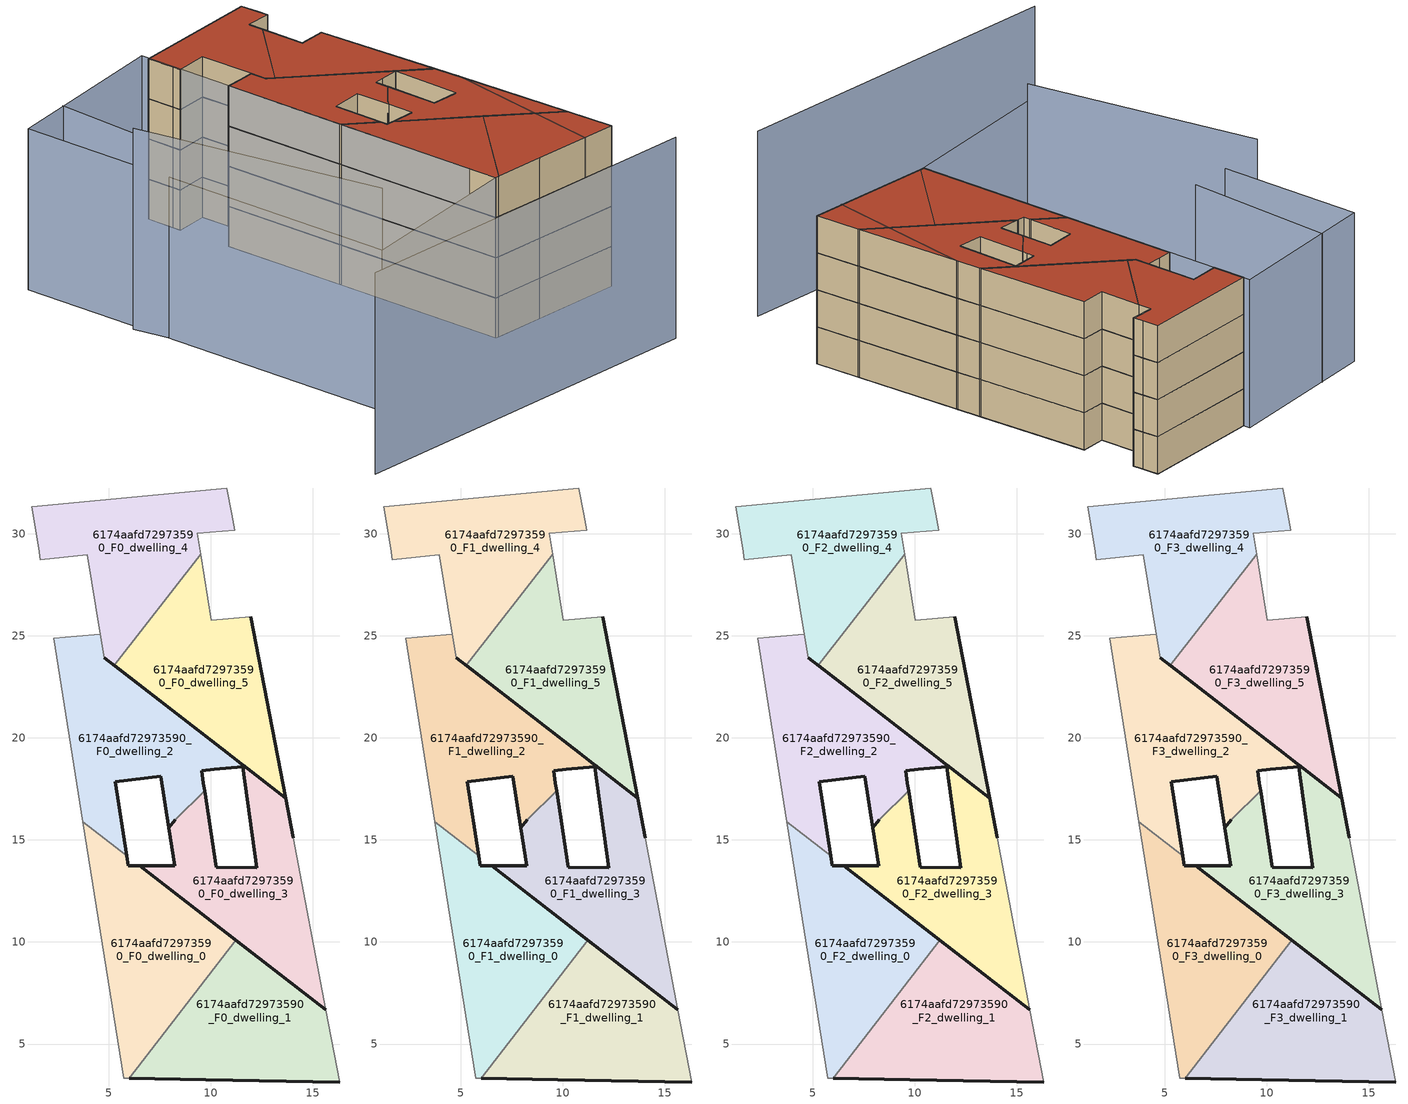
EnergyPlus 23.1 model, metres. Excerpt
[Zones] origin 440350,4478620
6174aafd72973590_F0_dwelling_0
 floor ground (EU_floor_Construction): 6.01,3.33 11.24,10.08 6.53,13.73 5.96,13.73 5.88,14.23 3.74,15.89 5.74,3.33 z0
 wall outside (EU_wall_Construction): 5.88,14.23 5.96,13.73 6.53,13.73 11.24,10.08 z0:3
 wall to 6174aafd72973590_F0_dwelling_1 (EU_wall_Construction): 11.24,10.08 6.01,3.33 z0:3
 wall adiabatic (EU_wall_Construction): 6.01,3.33 5.74,3.33 3.74,15.89 z0:3
 wall to 6174aafd72973590_F0_dwelling_2 (EU_wall_Construction): 3.74,15.89 5.88,14.23 z0:3
6174aafd72973590_F0_dwelling_1
 floor ground (EU_floor_Construction): 16.32,3.14 15.65,6.67 11.24,10.08 6.01,3.33 9.76,3.26 z0
 wall outside (EU_wall_Construction): 11.24,10.08 15.65,6.67 / 16.32,3.14 9.76,3.26 6.01,3.33 z0:3
 wall adiabatic (EU_wall_Construction): 15.65,6.67 16.32,3.14 z0:3
6174aafd72973590_F0_dwelling_2
 floor ground (EU_floor_Construction): 9.7,17.42 9.65,17.77 9.55,18.39 10.18,18.45 11.57,18.59 11.56,18.69 10.81,19.27 4.79,23.93 4.6,25.08 3.44,24.98 2.3,24.88 3.74,15.89 5.88,14.23 5.34,17.85 7.57,18.12 7.96,15.59 8.26,15.98 z0
 wall outside (EU_wall_Construction): 11.57,18.59 10.18,18.45 9.55,18.39 9.65,17.77 9.7,17.42 / 8.26,15.98 7.96,15.59 7.57,18.12 5.34,17.85 5.88,14.23 / 4.79,23.93 10.81,19.27 11.56,18.69 z0:3
 wall to 6174aafd72973590_F0_dwelling_3 (EU_wall_Construction): 9.7,17.42 8.26,15.98 / 11.56,18.69 11.57,18.59 z0:3
 wall adiabatic (EU_wall_Construction): 3.74,15.89 2.3,24.88 3.44,24.98 4.6,25.08 z0:3
 wall to 6174aafd72973590_F0_dwelling_4 (EU_wall_Construction): 4.6,25.08 4.79,23.93 z0:3
6174aafd72973590_F0_dwelling_3
 floor ground (EU_floor_Construction): 15.65,6.67 14.06,15.1 13.68,17.05 11.57,18.69 11.56,18.69 11.57,18.59 12.26,13.64 10.28,13.67 9.7,17.41 9.7,17.42 8.26,15.98 7.96,15.59 8.24,13.73 6.53,13.73 z0
 wall outside (EU_wall_Construction): 9.7,17.42 9.7,17.41 10.28,13.67 12.26,13.64 11.57,18.59 / 11.56,18.69 11.57,18.69 13.68,17.05 14.06,15.1 / 15.65,6.67 6.53,13.73 8.24,13.73 7.96,15.59 8.26,15.98 z0:3
 wall adiabatic (EU_wall_Construction): 14.06,15.1 15.65,6.67 z0:3
6174aafd72973590_F0_dwelling_4
 floor ground (EU_floor_Construction): 9.51,28.99 9.34,30.04 11.19,30.17 11.04,30.97 10.8,32.24 1.24,31.32 1.57,29.29 1.66,28.73 3.96,28.98 4.6,25.08 4.79,23.93 4.8,23.93 5.29,23.55 z0
 wall adiabatic (EU_wall_Construction): 4.6,25.08 3.96,28.98 1.66,28.73 1.57,29.29 1.24,31.32 10.8,32.24 11.04,30.97 11.19,30.17 9.34,30.04 9.51,28.99 / 5.29,23.55 4.8,23.93 4.79,23.93 z0:3
 wall to 6174aafd72973590_F0_dwelling_5 (EU_wall_Construction): 9.51,28.99 5.29,23.55 z0:3
6174aafd72973590_F0_dwelling_5
 floor ground (EU_floor_Construction): 13.68,17.05 11.96,25.94 10.02,25.76 9.51,28.99 5.29,23.55 z0
 wall outside (EU_wall_Construction): 11.96,25.94 13.68,17.05 5.29,23.55 z0:3
 wall adiabatic (EU_wall_Construction): 9.51,28.99 10.02,25.76 11.96,25.94 z0:3
6174aafd72973590_F1_dwelling_0
 floor to 6174aafd72973590_F0_dwelling_0 (EU_floor_Construction): 6.01,3.33 11.24,10.08 6.53,13.73 5.96,13.73 5.88,14.23 3.74,15.89 5.74,3.33 z3
 wall outside (EU_wall_Construction): 5.88,14.23 5.96,13.73 6.53,13.73 11.24,10.08 z3:6
 wall to 6174aafd72973590_F1_dwelling_1 (EU_wall_Construction): 11.24,10.08 6.01,3.33 z3:6
 wall adiabatic (EU_wall_Construction): 6.01,3.33 5.74,3.33 3.74,15.89 z3:6
 wall to 6174aafd72973590_F1_dwelling_2 (EU_wall_Construction): 3.74,15.89 5.88,14.23 z3:6
6174aafd72973590_F1_dwelling_1
 floor to 6174aafd72973590_F0_dwelling_1 (EU_floor_Construction): 16.32,3.14 15.65,6.67 11.24,10.08 6.01,3.33 9.76,3.26 z3
 wall outside (EU_wall_Construction): 11.24,10.08 15.65,6.67 / 16.32,3.14 9.76,3.26 6.01,3.33 z3:6
 wall adiabatic (EU_wall_Construction): 15.65,6.67 16.32,3.14 z3:6
6174aafd72973590_F1_dwelling_2
 floor to 6174aafd72973590_F0_dwelling_2 (EU_floor_Construction): 9.7,17.42 9.65,17.77 9.55,18.39 10.18,18.45 11.57,18.59 11.56,18.69 10.81,19.27 4.79,23.93 4.6,25.08 3.44,24.98 2.3,24.88 3.74,15.89 5.88,14.23 5.34,17.85 7.57,18.12 7.96,15.59 8.26,15.98 z3
 wall outside (EU_wall_Construction): 11.57,18.59 10.18,18.45 9.55,18.39 9.65,17.77 9.7,17.42 / 8.26,15.98 7.96,15.59 7.57,18.12 5.34,17.85 5.88,14.23 / 4.79,23.93 10.81,19.27 11.56,18.69 z3:6
 wall to 6174aafd72973590_F1_dwelling_3 (EU_wall_Construction): 9.7,17.42 8.26,15.98 / 11.56,18.69 11.57,18.59 z3:6
 wall adiabatic (EU_wall_Construction): 3.74,15.89 2.3,24.88 3.44,24.98 4.6,25.08 z3:6
 wall to 6174aafd72973590_F1_dwelling_4 (EU_wall_Construction): 4.6,25.08 4.79,23.93 z3:6
6174aafd72973590_F1_dwelling_3
 floor to 6174aafd72973590_F0_dwelling_3 (EU_floor_Construction): 15.65,6.67 14.06,15.1 13.68,17.05 11.57,18.69 11.56,18.69 11.57,18.59 12.26,13.64 10.28,13.67 9.7,17.41 9.7,17.42 8.26,15.98 7.96,15.59 8.24,13.73 6.53,13.73 z3
 wall outside (EU_wall_Construction): 9.7,17.42 9.7,17.41 10.28,13.67 12.26,13.64 11.57,18.59 / 11.56,18.69 11.57,18.69 13.68,17.05 14.06,15.1 / 15.65,6.67 6.53,13.73 8.24,13.73 7.96,15.59 8.26,15.98 z3:6
 wall adiabatic (EU_wall_Construction): 14.06,15.1 15.65,6.67 z3:6
6174aafd72973590_F1_dwelling_4
 floor to 6174aafd72973590_F0_dwelling_4 (EU_floor_Construction): 9.51,28.99 9.34,30.04 11.19,30.17 11.04,30.97 10.8,32.24 1.24,31.32 1.57,29.29 1.66,28.73 3.96,28.98 4.6,25.08 4.79,23.93 4.8,23.93 5.29,23.55 z3
 wall adiabatic (EU_wall_Construction): 4.6,25.08 3.96,28.98 1.66,28.73 1.57,29.29 1.24,31.32 10.8,32.24 11.04,30.97 11.19,30.17 9.34,30.04 9.51,28.99 / 5.29,23.55 4.8,23.93 4.79,23.93 z3:6
 wall to 6174aafd72973590_F1_dwelling_5 (EU_wall_Construction): 9.51,28.99 5.29,23.55 z3:6
6174aafd72973590_F1_dwelling_5
 floor to 6174aafd72973590_F0_dwelling_5 (EU_floor_Construction): 13.68,17.05 11.96,25.94 10.02,25.76 9.51,28.99 5.29,23.55 z3
 wall outside (EU_wall_Construction): 11.96,25.94 13.68,17.05 5.29,23.55 z3:6
 wall adiabatic (EU_wall_Construction): 9.51,28.99 10.02,25.76 11.96,25.94 z3:6
6174aafd72973590_F2_dwelling_0
 floor to 6174aafd72973590_F1_dwelling_0 (EU_floor_Construction): 6.01,3.33 11.24,10.08 6.53,13.73 5.96,13.73 5.88,14.23 3.74,15.89 5.74,3.33 z6
 wall outside (EU_wall_Construction): 5.88,14.23 5.96,13.73 6.53,13.73 11.24,10.08 z6:9
 wall to 6174aafd72973590_F2_dwelling_1 (EU_wall_Construction): 11.24,10.08 6.01,3.33 z6:9
 wall adiabatic (EU_wall_Construction): 6.01,3.33 5.74,3.33 3.74,15.89 z6:9
 wall to 6174aafd72973590_F2_dwelling_2 (EU_wall_Construction): 3.74,15.89 5.88,14.23 z6:9
6174aafd72973590_F2_dwelling_1
 floor to 6174aafd72973590_F1_dwelling_1 (EU_floor_Construction): 16.32,3.14 15.65,6.67 11.24,10.08 6.01,3.33 9.76,3.26 z6
 wall outside (EU_wall_Construction): 11.24,10.08 15.65,6.67 / 16.32,3.14 9.76,3.26 6.01,3.33 z6:9
 wall adiabatic (EU_wall_Construction): 15.65,6.67 16.32,3.14 z6:9
6174aafd72973590_F2_dwelling_2
 floor to 6174aafd72973590_F1_dwelling_2 (EU_floor_Construction): 9.7,17.42 9.65,17.77 9.55,18.39 10.18,18.45 11.57,18.59 11.56,18.69 10.81,19.27 4.79,23.93 4.6,25.08 3.44,24.98 2.3,24.88 3.74,15.89 5.88,14.23 5.34,17.85 7.57,18.12 7.96,15.59 8.26,15.98 z6
 wall outside (EU_wall_Construction): 11.57,18.59 10.18,18.45 9.55,18.39 9.65,17.77 9.7,17.42 / 8.26,15.98 7.96,15.59 7.57,18.12 5.34,17.85 5.88,14.23 / 4.79,23.93 10.81,19.27 11.56,18.69 z6:9
 wall to 6174aafd72973590_F2_dwelling_3 (EU_wall_Construction): 9.7,17.42 8.26,15.98 / 11.56,18.69 11.57,18.59 z6:9
 wall adiabatic (EU_wall_Construction): 3.74,15.89 2.3,24.88 3.44,24.98 4.6,25.08 z6:9
 wall to 6174aafd72973590_F2_dwelling_4 (EU_wall_Construction): 4.6,25.08 4.79,23.93 z6:9
6174aafd72973590_F2_dwelling_3
 floor to 6174aafd72973590_F1_dwelling_3 (EU_floor_Construction): 15.65,6.67 14.06,15.1 13.68,17.05 11.57,18.69 11.56,18.69 11.57,18.59 12.26,13.64 10.28,13.67 9.7,17.41 9.7,17.42 8.26,15.98 7.96,15.59 8.24,13.73 6.53,13.73 z6
 wall outside (EU_wall_Construction): 9.7,17.42 9.7,17.41 10.28,13.67 12.26,13.64 11.57,18.59 / 11.56,18.69 11.57,18.69 13.68,17.05 14.06,15.1 / 15.65,6.67 6.53,13.73 8.24,13.73 7.96,15.59 8.26,15.98 z6:9
 wall adiabatic (EU_wall_Construction): 14.06,15.1 15.65,6.67 z6:9
6174aafd72973590_F2_dwelling_4
 floor to 6174aafd72973590_F1_dwelling_4 (EU_floor_Construction): 9.51,28.99 9.34,30.04 11.19,30.17 11.04,30.97 10.8,32.24 1.24,31.32 1.57,29.29 1.66,28.73 3.96,28.98 4.6,25.08 4.79,23.93 4.8,23.93 5.29,23.55 z6
 wall adiabatic (EU_wall_Construction): 4.6,25.08 3.96,28.98 1.66,28.73 1.57,29.29 1.24,31.32 10.8,32.24 11.04,30.97 11.19,30.17 9.34,30.04 9.51,28.99 / 5.29,23.55 4.8,23.93 4.79,23.93 z6:9
 wall to 6174aafd72973590_F2_dwelling_5 (EU_wall_Construction): 9.51,28.99 5.29,23.55 z6:9
6174aafd72973590_F2_dwelling_5
 floor to 6174aafd72973590_F1_dwelling_5 (EU_floor_Construction): 13.68,17.05 11.96,25.94 10.02,25.76 9.51,28.99 5.29,23.55 z6
 wall outside (EU_wall_Construction): 11.96,25.94 13.68,17.05 5.29,23.55 z6:9
 wall adiabatic (EU_wall_Construction): 9.51,28.99 10.02,25.76 11.96,25.94 z6:9
6174aafd72973590_F3_dwelling_0
 floor to 6174aafd72973590_F2_dwelling_0 (EU_floor_Construction): 6.01,3.33 11.24,10.08 6.53,13.73 5.96,13.73 5.88,14.23 3.74,15.89 5.74,3.33 z9
 wall outside (EU_wall_Construction): 5.88,14.23 5.96,13.73 6.53,13.73 11.24,10.08 z9:12
 wall to 6174aafd72973590_F3_dwelling_1 (EU_wall_Construction): 11.24,10.08 6.01,3.33 z9:12
 wall adiabatic (EU_wall_Construction): 6.01,3.33 5.74,3.33 3.74,15.89 z9:12
 wall to 6174aafd72973590_F3_dwelling_2 (EU_wall_Construction): 3.74,15.89 5.88,14.23 z9:12
 roof outside (EU_roof_Construction): 6.53,13.73 11.24,10.08 6.01,3.33 5.74,3.33 3.74,15.89 5.88,14.23 5.96,13.73 z12
6174aafd72973590_F3_dwelling_1
 floor to 6174aafd72973590_F2_dwelling_1 (EU_floor_Construction): 16.32,3.14 15.65,6.67 11.24,10.08 6.01,3.33 9.76,3.26 z9
 wall outside (EU_wall_Construction): 11.24,10.08 15.65,6.67 / 16.32,3.14 9.76,3.26 6.01,3.33 z9:12
 wall adiabatic (EU_wall_Construction): 15.65,6.67 16.32,3.14 z9:12
 roof outside (EU_roof_Construction): 15.65,6.67 16.32,3.14 9.76,3.26 6.01,3.33 11.24,10.08 z12
6174aafd72973590_F3_dwelling_2
 floor to 6174aafd72973590_F2_dwelling_2 (EU_floor_Construction): 9.7,17.42 9.65,17.77 9.55,18.39 10.18,18.45 11.57,18.59 11.56,18.69 10.81,19.27 4.79,23.93 4.6,25.08 3.44,24.98 2.3,24.88 3.74,15.89 5.88,14.23 5.34,17.85 7.57,18.12 7.96,15.59 8.26,15.98 z9
 wall outside (EU_wall_Construction): 11.57,18.59 10.18,18.45 9.55,18.39 9.65,17.77 9.7,17.42 / 8.26,15.98 7.96,15.59 7.57,18.12 5.34,17.85 5.88,14.23 / 4.79,23.93 10.81,19.27 11.56,18.69 z9:12
 wall to 6174aafd72973590_F3_dwelling_3 (EU_wall_Construction): 9.7,17.42 8.26,15.98 / 11.56,18.69 11.57,18.59 z9:12
 wall adiabatic (EU_wall_Construction): 3.74,15.89 2.3,24.88 3.44,24.98 4.6,25.08 z9:12
 wall to 6174aafd72973590_F3_dwelling_4 (EU_wall_Construction): 4.6,25.08 4.79,23.93 z9:12
 roof outside (EU_roof_Construction): 10.81,19.27 11.56,18.69 11.57,18.59 10.18,18.45 9.55,18.39 9.65,17.77 9.7,17.42 8.26,15.98 7.96,15.59 7.57,18.12 5.34,17.85 5.88,14.23 3.74,15.89 2.3,24.88 3.44,24.98 4.6,25.08 4.79,23.93 z12
6174aafd72973590_F3_dwelling_3
 floor to 6174aafd72973590_F2_dwelling_3 (EU_floor_Construction): 15.65,6.67 14.06,15.1 13.68,17.05 11.57,18.69 11.56,18.69 11.57,18.59 12.26,13.64 10.28,13.67 9.7,17.41 9.7,17.42 8.26,15.98 7.96,15.59 8.24,13.73 6.53,13.73 z9
 wall outside (EU_wall_Construction): 9.7,17.42 9.7,17.41 10.28,13.67 12.26,13.64 11.57,18.59 / 11.56,18.69 11.57,18.69 13.68,17.05 14.06,15.1 / 15.65,6.67 6.53,13.73 8.24,13.73 7.96,15.59 8.26,15.98 z9:12
 wall adiabatic (EU_wall_Construction): 14.06,15.1 15.65,6.67 z9:12
 roof outside (EU_roof_Construction): 13.68,17.05 14.06,15.1 15.65,6.67 6.53,13.73 8.24,13.73 7.96,15.59 8.26,15.98 9.7,17.42 9.7,17.41 10.28,13.67 12.26,13.64 11.57,18.59 11.56,18.69 11.57,18.69 z12
6174aafd72973590_F3_dwelling_4
 floor to 6174aafd72973590_F2_dwelling_4 (EU_floor_Construction): 9.51,28.99 9.34,30.04 11.19,30.17 11.04,30.97 10.8,32.24 1.24,31.32 1.57,29.29 1.66,28.73 3.96,28.98 4.6,25.08 4.79,23.93 4.8,23.93 5.29,23.55 z9
 wall adiabatic (EU_wall_Construction): 4.6,25.08 3.96,28.98 1.66,28.73 1.57,29.29 1.24,31.32 10.8,32.24 11.04,30.97 11.19,30.17 9.34,30.04 9.51,28.99 / 5.29,23.55 4.8,23.93 4.79,23.93 z9:12
 wall to 6174aafd72973590_F3_dwelling_5 (EU_wall_Construction): 9.51,28.99 5.29,23.55 z9:12
 roof outside (EU_roof_Construction): 10.8,32.24 11.04,30.97 11.19,30.17 9.34,30.04 9.51,28.99 5.29,23.55 4.8,23.93 4.79,23.93 4.6,25.08 3.96,28.98 1.66,28.73 1.57,29.29 1.24,31.32 z12
6174aafd72973590_F3_dwelling_5
 floor to 6174aafd72973590_F2_dwelling_5 (EU_floor_Construction): 13.68,17.05 11.96,25.94 10.02,25.76 9.51,28.99 5.29,23.55 z9
 wall outside (EU_wall_Construction): 11.96,25.94 13.68,17.05 5.29,23.55 z9:12
 wall adiabatic (EU_wall_Construction): 9.51,28.99 10.02,25.76 11.96,25.94 z9:12
 roof outside (EU_roof_Construction): 11.96,25.94 13.68,17.05 5.29,23.55 9.51,28.99 10.02,25.76 z12
shading: 13.85,3.15 14.06,15.2 / -7.43,30.55 -6.25,18.87 / 1.19,31.88 5.75,3.33 / 5.75,3.33 -6.75,1.34 / -6.75,1.34 -11.31,29.89 / -11.31,29.89 1.19,31.88 z0:12; -13.3,-4.6 14.2,-4.99 / -10.31,21.04 -4.6,3.49 z0:15
[Building]
EU S2 Campaign: North Axis=0; Terrain=City; Solar Distribution=FullExterior
[Site:Location]
Madrid: Latitude=40.5; Longitude=-3.5; Time Zone=1; Elevation=609
[SizingPeriod:WeatherFileDays]
AnnualSizingPeriod: Begin Month=1; Begin Day of Month=1; End Month=12; End Day of Month=31; Day of Week for Start Day=Monday; Use Weather File Daylight Saving Period=No; Use Weather File Rain and Snow Indicators=No
[MATERIAL]
EU_InternalMass_Material: Roughness=MediumRough; Thickness=0.1; Conductivity=1; Density=1800; Specific Heat=900; Thermal Absorptance=0.9; Solar Absorptance=0.7; Visible Absorptance=0.7
[MATERIAL:NOMASS] Roughness=MediumRough; Thermal Absorptance=0.9; Solar Absorptance=0.7; Visible Absorptance=0.7
Name | Thermal Resistance
EU_wall_NoMass | 0.419739
EU_roof_NoMass | 0.352165
EU_floor_NoMass | 0.608284
[CONSTRUCTION]
EU_wall_Construction: EU_wall_NoMass
EU_roof_Construction: EU_roof_NoMass
EU_floor_Construction: EU_floor_NoMass
EU_InternalMass_Construction: EU_InternalMass_Material
[ZONE] Type=1; Multiplier=1; Ceiling Height=autocalculate; Floor Area=autocalculate; Part of Total Floor Area=Yes
Name | Volume
6174aafd72973590_F0_dwelling_0; 6174aafd72973590_F1_dwelling_0; 6174aafd72973590_F2_dwelling_0; 6174aafd72973590_F3_dwelling_0 | 125.972
6174aafd72973590_F0_dwelling_1; 6174aafd72973590_F1_dwelling_1; 6174aafd72973590_F2_dwelling_1; 6174aafd72973590_F3_dwelling_1 | 125.993
6174aafd72973590_F0_dwelling_2; 6174aafd72973590_F1_dwelling_2; 6174aafd72973590_F2_dwelling_2; 6174aafd72973590_F3_dwelling_2 | 130.535
6174aafd72973590_F0_dwelling_3; 6174aafd72973590_F1_dwelling_3; 6174aafd72973590_F2_dwelling_3; 6174aafd72973590_F3_dwelling_3 | 123.434
6174aafd72973590_F0_dwelling_4; 6174aafd72973590_F1_dwelling_4; 6174aafd72973590_F2_dwelling_4; 6174aafd72973590_F3_dwelling_4 | 124.96
6174aafd72973590_F0_dwelling_5; 6174aafd72973590_F1_dwelling_5; 6174aafd72973590_F2_dwelling_5; 6174aafd72973590_F3_dwelling_5 | 124.963
[INTERNALMASS] Construction=EU_InternalMass_Construction
Name | Zone or ZoneList | Surface Area
6174aafd72973590_F0_dwelling_0_EU_InternalMass | 6174aafd72973590_F0_dwelling_0 | 41.9907
6174aafd72973590_F0_dwelling_1_EU_InternalMass | 6174aafd72973590_F0_dwelling_1 | 41.9979
6174aafd72973590_F0_dwelling_2_EU_InternalMass | 6174aafd72973590_F0_dwelling_2 | 43.5122
6174aafd72973590_F0_dwelling_3_EU_InternalMass | 6174aafd72973590_F0_dwelling_3 | 41.1448
6174aafd72973590_F0_dwelling_4_EU_InternalMass | 6174aafd72973590_F0_dwelling_4 | 41.6534
6174aafd72973590_F0_dwelling_5_EU_InternalMass | 6174aafd72973590_F0_dwelling_5 | 41.6542
6174aafd72973590_F1_dwelling_0_EU_InternalMass | 6174aafd72973590_F1_dwelling_0 | 41.9907
6174aafd72973590_F1_dwelling_1_EU_InternalMass | 6174aafd72973590_F1_dwelling_1 | 41.9979
6174aafd72973590_F1_dwelling_2_EU_InternalMass | 6174aafd72973590_F1_dwelling_2 | 43.5122
6174aafd72973590_F1_dwelling_3_EU_InternalMass | 6174aafd72973590_F1_dwelling_3 | 41.1448
6174aafd72973590_F1_dwelling_4_EU_InternalMass | 6174aafd72973590_F1_dwelling_4 | 41.6534
6174aafd72973590_F1_dwelling_5_EU_InternalMass | 6174aafd72973590_F1_dwelling_5 | 41.6542
6174aafd72973590_F2_dwelling_0_EU_InternalMass | 6174aafd72973590_F2_dwelling_0 | 41.9907
6174aafd72973590_F2_dwelling_1_EU_InternalMass | 6174aafd72973590_F2_dwelling_1 | 41.9979
6174aafd72973590_F2_dwelling_2_EU_InternalMass | 6174aafd72973590_F2_dwelling_2 | 43.5122
6174aafd72973590_F2_dwelling_3_EU_InternalMass | 6174aafd72973590_F2_dwelling_3 | 41.1448
6174aafd72973590_F2_dwelling_4_EU_InternalMass | 6174aafd72973590_F2_dwelling_4 | 41.6534
6174aafd72973590_F2_dwelling_5_EU_InternalMass | 6174aafd72973590_F2_dwelling_5 | 41.6542
6174aafd72973590_F3_dwelling_0_EU_InternalMass | 6174aafd72973590_F3_dwelling_0 | 41.9907
6174aafd72973590_F3_dwelling_1_EU_InternalMass | 6174aafd72973590_F3_dwelling_1 | 41.9979
6174aafd72973590_F3_dwelling_2_EU_InternalMass | 6174aafd72973590_F3_dwelling_2 | 43.5122
6174aafd72973590_F3_dwelling_3_EU_InternalMass | 6174aafd72973590_F3_dwelling_3 | 41.1448
6174aafd72973590_F3_dwelling_4_EU_InternalMass | 6174aafd72973590_F3_dwelling_4 | 41.6534
6174aafd72973590_F3_dwelling_5_EU_InternalMass | 6174aafd72973590_F3_dwelling_5 | 41.6542
[OTHEREQUIPMENT] Fuel Type=Electricity; Design Level Calculation Method=Watts/Area; Power per Zone Floor Area=1; Fraction Latent=0; Fraction Radiant=0; Fraction Lost=0; Carbon Dioxide Generation Rate=0; EndUse Subcategory=EU_Step8_InternalGains
Name | Zone or ZoneList or Space or SpaceList | Schedule
EU_Step8_InternalGain_6174aafd72973590_F0_dwelling_0_f000 | 6174aafd72973590_F0_dwelling_0 | EU_Step8_GainSchedule_6174aafd72973590_F0_dwelling_0_f000
EU_Step8_InternalGain_6174aafd72973590_F0_dwelling_1_f000 | 6174aafd72973590_F0_dwelling_1 | EU_Step8_GainSchedule_6174aafd72973590_F0_dwelling_1_f000
EU_Step8_InternalGain_6174aafd72973590_F0_dwelling_2_f000 | 6174aafd72973590_F0_dwelling_2 | EU_Step8_GainSchedule_6174aafd72973590_F0_dwelling_2_f000
EU_Step8_InternalGain_6174aafd72973590_F0_dwelling_3_f000 | 6174aafd72973590_F0_dwelling_3 | EU_Step8_GainSchedule_6174aafd72973590_F0_dwelling_3_f000
EU_Step8_InternalGain_6174aafd72973590_F0_dwelling_4_f000 | 6174aafd72973590_F0_dwelling_4 | EU_Step8_GainSchedule_6174aafd72973590_F0_dwelling_4_f000
EU_Step8_InternalGain_6174aafd72973590_F0_dwelling_5_f000 | 6174aafd72973590_F0_dwelling_5 | EU_Step8_GainSchedule_6174aafd72973590_F0_dwelling_5_f000
EU_Step8_InternalGain_6174aafd72973590_F1_dwelling_0_f000 | 6174aafd72973590_F1_dwelling_0 | EU_Step8_GainSchedule_6174aafd72973590_F1_dwelling_0_f000
EU_Step8_InternalGain_6174aafd72973590_F1_dwelling_1_f000 | 6174aafd72973590_F1_dwelling_1 | EU_Step8_GainSchedule_6174aafd72973590_F1_dwelling_1_f000
EU_Step8_InternalGain_6174aafd72973590_F1_dwelling_2_f000 | 6174aafd72973590_F1_dwelling_2 | EU_Step8_GainSchedule_6174aafd72973590_F1_dwelling_2_f000
EU_Step8_InternalGain_6174aafd72973590_F1_dwelling_3_f000 | 6174aafd72973590_F1_dwelling_3 | EU_Step8_GainSchedule_6174aafd72973590_F1_dwelling_3_f000
EU_Step8_InternalGain_6174aafd72973590_F1_dwelling_4_f000 | 6174aafd72973590_F1_dwelling_4 | EU_Step8_GainSchedule_6174aafd72973590_F1_dwelling_4_f000
EU_Step8_InternalGain_6174aafd72973590_F1_dwelling_5_f000 | 6174aafd72973590_F1_dwelling_5 | EU_Step8_GainSchedule_6174aafd72973590_F1_dwelling_5_f000
EU_Step8_InternalGain_6174aafd72973590_F2_dwelling_0_f000 | 6174aafd72973590_F2_dwelling_0 | EU_Step8_GainSchedule_6174aafd72973590_F2_dwelling_0_f000
EU_Step8_InternalGain_6174aafd72973590_F2_dwelling_1_f000 | 6174aafd72973590_F2_dwelling_1 | EU_Step8_GainSchedule_6174aafd72973590_F2_dwelling_1_f000
EU_Step8_InternalGain_6174aafd72973590_F2_dwelling_2_f000 | 6174aafd72973590_F2_dwelling_2 | EU_Step8_GainSchedule_6174aafd72973590_F2_dwelling_2_f000
EU_Step8_InternalGain_6174aafd72973590_F2_dwelling_3_f000 | 6174aafd72973590_F2_dwelling_3 | EU_Step8_GainSchedule_6174aafd72973590_F2_dwelling_3_f000
EU_Step8_InternalGain_6174aafd72973590_F2_dwelling_4_f000 | 6174aafd72973590_F2_dwelling_4 | EU_Step8_GainSchedule_6174aafd72973590_F2_dwelling_4_f000
EU_Step8_InternalGain_6174aafd72973590_F2_dwelling_5_f000 | 6174aafd72973590_F2_dwelling_5 | EU_Step8_GainSchedule_6174aafd72973590_F2_dwelling_5_f000
EU_Step8_InternalGain_6174aafd72973590_F3_dwelling_0_f000 | 6174aafd72973590_F3_dwelling_0 | EU_Step8_GainSchedule_6174aafd72973590_F3_dwelling_0_f000
EU_Step8_InternalGain_6174aafd72973590_F3_dwelling_1_f000 | 6174aafd72973590_F3_dwelling_1 | EU_Step8_GainSchedule_6174aafd72973590_F3_dwelling_1_f000
EU_Step8_InternalGain_6174aafd72973590_F3_dwelling_2_f000 | 6174aafd72973590_F3_dwelling_2 | EU_Step8_GainSchedule_6174aafd72973590_F3_dwelling_2_f000
EU_Step8_InternalGain_6174aafd72973590_F3_dwelling_3_f000 | 6174aafd72973590_F3_dwelling_3 | EU_Step8_GainSchedule_6174aafd72973590_F3_dwelling_3_f000
EU_Step8_InternalGain_6174aafd72973590_F3_dwelling_4_f000 | 6174aafd72973590_F3_dwelling_4 | EU_Step8_GainSchedule_6174aafd72973590_F3_dwelling_4_f000
EU_Step8_InternalGain_6174aafd72973590_F3_dwelling_5_f000 | 6174aafd72973590_F3_dwelling_5 | EU_Step8_GainSchedule_6174aafd72973590_F3_dwelling_5_f000
[ZONEVENTILATION:DESIGNFLOWRATE] Schedule=EU_AlwaysOn; Design Flow Rate Calculation Method=AirChanges/Hour; Air Changes per Hour=0.703302; Ventilation Type=Natural; Fan Pressure Rise=0; Fan Total Efficiency=1; Constant Term Coefficient=1; Temperature Term Coefficient=0; Velocity Term Coefficient=0; Velocity Squared Term Coefficient=0; Minimum Indoor Temperature=-100; Maximum Indoor Temperature=100; Delta Temperature=-100; Minimum Outdoor Temperature=-100; Maximum Outdoor Temperature=100; Maximum Wind Speed=40
Name | Zone or ZoneList or Space or SpaceList
EU_ConstantAir_6174aafd72973590_F0_dwelling_0 | 6174aafd72973590_F0_dwelling_0
EU_ConstantAir_6174aafd72973590_F0_dwelling_1 | 6174aafd72973590_F0_dwelling_1
EU_ConstantAir_6174aafd72973590_F0_dwelling_2 | 6174aafd72973590_F0_dwelling_2
EU_ConstantAir_6174aafd72973590_F0_dwelling_3 | 6174aafd72973590_F0_dwelling_3
EU_ConstantAir_6174aafd72973590_F0_dwelling_4 | 6174aafd72973590_F0_dwelling_4
EU_ConstantAir_6174aafd72973590_F0_dwelling_5 | 6174aafd72973590_F0_dwelling_5
EU_ConstantAir_6174aafd72973590_F1_dwelling_0 | 6174aafd72973590_F1_dwelling_0
EU_ConstantAir_6174aafd72973590_F1_dwelling_1 | 6174aafd72973590_F1_dwelling_1
EU_ConstantAir_6174aafd72973590_F1_dwelling_2 | 6174aafd72973590_F1_dwelling_2
EU_ConstantAir_6174aafd72973590_F1_dwelling_3 | 6174aafd72973590_F1_dwelling_3
EU_ConstantAir_6174aafd72973590_F1_dwelling_4 | 6174aafd72973590_F1_dwelling_4
EU_ConstantAir_6174aafd72973590_F1_dwelling_5 | 6174aafd72973590_F1_dwelling_5
EU_ConstantAir_6174aafd72973590_F2_dwelling_0 | 6174aafd72973590_F2_dwelling_0
EU_ConstantAir_6174aafd72973590_F2_dwelling_1 | 6174aafd72973590_F2_dwelling_1
EU_ConstantAir_6174aafd72973590_F2_dwelling_2 | 6174aafd72973590_F2_dwelling_2
EU_ConstantAir_6174aafd72973590_F2_dwelling_3 | 6174aafd72973590_F2_dwelling_3
EU_ConstantAir_6174aafd72973590_F2_dwelling_4 | 6174aafd72973590_F2_dwelling_4
EU_ConstantAir_6174aafd72973590_F2_dwelling_5 | 6174aafd72973590_F2_dwelling_5
EU_ConstantAir_6174aafd72973590_F3_dwelling_0 | 6174aafd72973590_F3_dwelling_0
EU_ConstantAir_6174aafd72973590_F3_dwelling_1 | 6174aafd72973590_F3_dwelling_1
EU_ConstantAir_6174aafd72973590_F3_dwelling_2 | 6174aafd72973590_F3_dwelling_2
EU_ConstantAir_6174aafd72973590_F3_dwelling_3 | 6174aafd72973590_F3_dwelling_3
EU_ConstantAir_6174aafd72973590_F3_dwelling_4 | 6174aafd72973590_F3_dwelling_4
EU_ConstantAir_6174aafd72973590_F3_dwelling_5 | 6174aafd72973590_F3_dwelling_5
[HVACTEMPLATE:THERMOSTAT] Constant Heating Setpoint=20; Constant Cooling Setpoint=50
EU_HeatOnly_6174aafd72973590_F0_dwelling_0; EU_HeatOnly_6174aafd72973590_F0_dwelling_1; EU_HeatOnly_6174aafd72973590_F0_dwelling_2; EU_HeatOnly_6174aafd72973590_F0_dwelling_3; EU_HeatOnly_6174aafd72973590_F0_dwelling_4; EU_HeatOnly_6174aafd72973590_F0_dwelling_5; EU_HeatOnly_6174aafd72973590_F1_dwelling_0; EU_HeatOnly_6174aafd72973590_F1_dwelling_1; EU_HeatOnly_6174aafd72973590_F1_dwelling_2; EU_HeatOnly_6174aafd72973590_F1_dwelling_3; EU_HeatOnly_6174aafd72973590_F1_dwelling_4; EU_HeatOnly_6174aafd72973590_F1_dwelling_5; EU_HeatOnly_6174aafd72973590_F2_dwelling_0; EU_HeatOnly_6174aafd72973590_F2_dwelling_1; EU_HeatOnly_6174aafd72973590_F2_dwelling_2; EU_HeatOnly_6174aafd72973590_F2_dwelling_3; EU_HeatOnly_6174aafd72973590_F2_dwelling_4; EU_HeatOnly_6174aafd72973590_F2_dwelling_5; EU_HeatOnly_6174aafd72973590_F3_dwelling_0; EU_HeatOnly_6174aafd72973590_F3_dwelling_1; EU_HeatOnly_6174aafd72973590_F3_dwelling_2; EU_HeatOnly_6174aafd72973590_F3_dwelling_3; EU_HeatOnly_6174aafd72973590_F3_dwelling_4; EU_HeatOnly_6174aafd72973590_F3_dwelling_5
[HVACTEMPLATE:ZONE:IDEALLOADSAIRSYSTEM] System Availability Schedule=EU_AlwaysOn; Maximum Heating Supply Air Temperature=50; Minimum Cooling Supply Air Temperature=13; Maximum Heating Supply Air Humidity Ratio=0.0156; Minimum Cooling Supply Air Humidity Ratio=0.0077; Heating Limit=NoLimit; Cooling Limit=NoLimit; Heating Availability Schedule=EU_AlwaysOn; Cooling Availability Schedule=EU_CoolingOff; Dehumidification Control Type=ConstantSensibleHeatRatio; Cooling Sensible Heat Ratio=0.7; Dehumidification Setpoint=60; Humidification Control Type=None; Humidification Setpoint=30; Outdoor Air Method=None; Outdoor Air Flow Rate per Person=0.00944; Outdoor Air Flow Rate per Zone Floor Area=0; Outdoor Air Flow Rate per Zone=0; Demand Controlled Ventilation Type=None; Outdoor Air Economizer Type=NoEconomizer; Heat Recovery Type=None; Sensible Heat Recovery Effectiveness=0.7; Latent Heat Recovery Effectiveness=0.65
Name | Template Thermostat
6174aafd72973590_F0_dwelling_0 | EU_HeatOnly_6174aafd72973590_F0_dwelling_0
6174aafd72973590_F0_dwelling_1 | EU_HeatOnly_6174aafd72973590_F0_dwelling_1
6174aafd72973590_F0_dwelling_2 | EU_HeatOnly_6174aafd72973590_F0_dwelling_2
6174aafd72973590_F0_dwelling_3 | EU_HeatOnly_6174aafd72973590_F0_dwelling_3
6174aafd72973590_F0_dwelling_4 | EU_HeatOnly_6174aafd72973590_F0_dwelling_4
6174aafd72973590_F0_dwelling_5 | EU_HeatOnly_6174aafd72973590_F0_dwelling_5
6174aafd72973590_F1_dwelling_0 | EU_HeatOnly_6174aafd72973590_F1_dwelling_0
6174aafd72973590_F1_dwelling_1 | EU_HeatOnly_6174aafd72973590_F1_dwelling_1
6174aafd72973590_F1_dwelling_2 | EU_HeatOnly_6174aafd72973590_F1_dwelling_2
6174aafd72973590_F1_dwelling_3 | EU_HeatOnly_6174aafd72973590_F1_dwelling_3
6174aafd72973590_F1_dwelling_4 | EU_HeatOnly_6174aafd72973590_F1_dwelling_4
6174aafd72973590_F1_dwelling_5 | EU_HeatOnly_6174aafd72973590_F1_dwelling_5
6174aafd72973590_F2_dwelling_0 | EU_HeatOnly_6174aafd72973590_F2_dwelling_0
6174aafd72973590_F2_dwelling_1 | EU_HeatOnly_6174aafd72973590_F2_dwelling_1
6174aafd72973590_F2_dwelling_2 | EU_HeatOnly_6174aafd72973590_F2_dwelling_2
6174aafd72973590_F2_dwelling_3 | EU_HeatOnly_6174aafd72973590_F2_dwelling_3
6174aafd72973590_F2_dwelling_4 | EU_HeatOnly_6174aafd72973590_F2_dwelling_4
6174aafd72973590_F2_dwelling_5 | EU_HeatOnly_6174aafd72973590_F2_dwelling_5
6174aafd72973590_F3_dwelling_0 | EU_HeatOnly_6174aafd72973590_F3_dwelling_0
6174aafd72973590_F3_dwelling_1 | EU_HeatOnly_6174aafd72973590_F3_dwelling_1
6174aafd72973590_F3_dwelling_2 | EU_HeatOnly_6174aafd72973590_F3_dwelling_2
6174aafd72973590_F3_dwelling_3 | EU_HeatOnly_6174aafd72973590_F3_dwelling_3
6174aafd72973590_F3_dwelling_4 | EU_HeatOnly_6174aafd72973590_F3_dwelling_4
6174aafd72973590_F3_dwelling_5 | EU_HeatOnly_6174aafd72973590_F3_dwelling_5
[SIZING:ZONE] Zone Cooling Design Supply Air Temperature Input Method=SupplyAirTemperature; Zone Cooling Design Supply Air Temperature=13; Zone Heating Design Supply Air Temperature Input Method=SupplyAirTemperature; Zone Heating Design Supply Air Temperature=50; Zone Cooling Design Supply Air Humidity Ratio=0.008; Zone Heating Design Supply Air Humidity Ratio=0.008; Cooling Design Air Flow Method=DesignDay; Cooling Design Air Flow Rate=0; Cooling Minimum Air Flow per Zone Floor Area=0.000762; Cooling Minimum Air Flow=0; Cooling Minimum Air Flow Fraction=0.2; Heating Design Air Flow Method=DesignDay; Heating Design Air Flow Rate=0; Heating Maximum Air Flow per Zone Floor Area=0.002032; Heating Maximum Air Flow=0.141576; Heating Maximum Air Flow Fraction=0.3; Account for Dedicated Outdoor Air System=No; Dedicated Outdoor Air System Control Strategy=NeutralSupplyAir; Dedicated Outdoor Air Low Setpoint Temperature for Design=autosize; Dedicated Outdoor Air High Setpoint Temperature for Design=autosize; Zone Load Sizing Method=Sensible Load Only No Latent Load; Zone Latent Cooling Design Supply Air Humidity Ratio Input Method=HumidityRatioDifference; Zone Cooling Design Supply Air Humidity Ratio Difference=0.005; Zone Latent Heating Design Supply Air Humidity Ratio Input Method=HumidityRatioDifference; Zone Humidification Design Supply Air Humidity Ratio Difference=0.005
6174aafd72973590_F0_dwelling_0; 6174aafd72973590_F0_dwelling_1; 6174aafd72973590_F0_dwelling_2; 6174aafd72973590_F0_dwelling_3; 6174aafd72973590_F0_dwelling_4; 6174aafd72973590_F0_dwelling_5; 6174aafd72973590_F1_dwelling_0; 6174aafd72973590_F1_dwelling_1; 6174aafd72973590_F1_dwelling_2; 6174aafd72973590_F1_dwelling_3; 6174aafd72973590_F1_dwelling_4; 6174aafd72973590_F1_dwelling_5; 6174aafd72973590_F2_dwelling_0; 6174aafd72973590_F2_dwelling_1; 6174aafd72973590_F2_dwelling_2; 6174aafd72973590_F2_dwelling_3; 6174aafd72973590_F2_dwelling_4; 6174aafd72973590_F2_dwelling_5; 6174aafd72973590_F3_dwelling_0; 6174aafd72973590_F3_dwelling_1; 6174aafd72973590_F3_dwelling_2; 6174aafd72973590_F3_dwelling_3; 6174aafd72973590_F3_dwelling_4; 6174aafd72973590_F3_dwelling_5
[SCHEDULE:CONSTANT]
Name | Hourly Value
EU_AlwaysOn | 1
EU_CoolingOff | 0
[SCHEDULE:FILE] Column Number=1; Rows to Skip at Top=0; Number of Hours of Data=8760; Column Separator=Comma; Interpolate to Timestep=No; Minutes per Item=60; Adjust Schedule for Daylight Savings=Yes
Name | File
EU_Step8_GainSchedule_6174aafd72973590_F0_dwelling_0_f000 | ../../schedules/6174aafd72973590/6174aafd72973590_F0_dwelling_0_f000_gain.csv
EU_Step8_GainSchedule_6174aafd72973590_F0_dwelling_1_f000 | ../../schedules/6174aafd72973590/6174aafd72973590_F0_dwelling_1_f000_gain.csv
EU_Step8_GainSchedule_6174aafd72973590_F0_dwelling_2_f000 | ../../schedules/6174aafd72973590/6174aafd72973590_F0_dwelling_2_f000_gain.csv
EU_Step8_GainSchedule_6174aafd72973590_F0_dwelling_3_f000 | ../../schedules/6174aafd72973590/6174aafd72973590_F0_dwelling_3_f000_gain.csv
EU_Step8_GainSchedule_6174aafd72973590_F0_dwelling_4_f000 | ../../schedules/6174aafd72973590/6174aafd72973590_F0_dwelling_4_f000_gain.csv
EU_Step8_GainSchedule_6174aafd72973590_F0_dwelling_5_f000 | ../../schedules/6174aafd72973590/6174aafd72973590_F0_dwelling_5_f000_gain.csv
EU_Step8_GainSchedule_6174aafd72973590_F1_dwelling_0_f000 | ../../schedules/6174aafd72973590/6174aafd72973590_F1_dwelling_0_f000_gain.csv
EU_Step8_GainSchedule_6174aafd72973590_F1_dwelling_1_f000 | ../../schedules/6174aafd72973590/6174aafd72973590_F1_dwelling_1_f000_gain.csv
EU_Step8_GainSchedule_6174aafd72973590_F1_dwelling_2_f000 | ../../schedules/6174aafd72973590/6174aafd72973590_F1_dwelling_2_f000_gain.csv
EU_Step8_GainSchedule_6174aafd72973590_F1_dwelling_3_f000 | ../../schedules/6174aafd72973590/6174aafd72973590_F1_dwelling_3_f000_gain.csv
EU_Step8_GainSchedule_6174aafd72973590_F1_dwelling_4_f000 | ../../schedules/6174aafd72973590/6174aafd72973590_F1_dwelling_4_f000_gain.csv
EU_Step8_GainSchedule_6174aafd72973590_F1_dwelling_5_f000 | ../../schedules/6174aafd72973590/6174aafd72973590_F1_dwelling_5_f000_gain.csv
EU_Step8_GainSchedule_6174aafd72973590_F2_dwelling_0_f000 | ../../schedules/6174aafd72973590/6174aafd72973590_F2_dwelling_0_f000_gain.csv
EU_Step8_GainSchedule_6174aafd72973590_F2_dwelling_1_f000 | ../../schedules/6174aafd72973590/6174aafd72973590_F2_dwelling_1_f000_gain.csv
EU_Step8_GainSchedule_6174aafd72973590_F2_dwelling_2_f000 | ../../schedules/6174aafd72973590/6174aafd72973590_F2_dwelling_2_f000_gain.csv
EU_Step8_GainSchedule_6174aafd72973590_F2_dwelling_3_f000 | ../../schedules/6174aafd72973590/6174aafd72973590_F2_dwelling_3_f000_gain.csv
EU_Step8_GainSchedule_6174aafd72973590_F2_dwelling_4_f000 | ../../schedules/6174aafd72973590/6174aafd72973590_F2_dwelling_4_f000_gain.csv
EU_Step8_GainSchedule_6174aafd72973590_F2_dwelling_5_f000 | ../../schedules/6174aafd72973590/6174aafd72973590_F2_dwelling_5_f000_gain.csv
EU_Step8_GainSchedule_6174aafd72973590_F3_dwelling_0_f000 | ../../schedules/6174aafd72973590/6174aafd72973590_F3_dwelling_0_f000_gain.csv
EU_Step8_GainSchedule_6174aafd72973590_F3_dwelling_1_f000 | ../../schedules/6174aafd72973590/6174aafd72973590_F3_dwelling_1_f000_gain.csv
EU_Step8_GainSchedule_6174aafd72973590_F3_dwelling_2_f000 | ../../schedules/6174aafd72973590/6174aafd72973590_F3_dwelling_2_f000_gain.csv
EU_Step8_GainSchedule_6174aafd72973590_F3_dwelling_3_f000 | ../../schedules/6174aafd72973590/6174aafd72973590_F3_dwelling_3_f000_gain.csv
EU_Step8_GainSchedule_6174aafd72973590_F3_dwelling_4_f000 | ../../schedules/6174aafd72973590/6174aafd72973590_F3_dwelling_4_f000_gain.csv
EU_Step8_GainSchedule_6174aafd72973590_F3_dwelling_5_f000 | ../../schedules/6174aafd72973590/6174aafd72973590_F3_dwelling_5_f000_gain.csv
